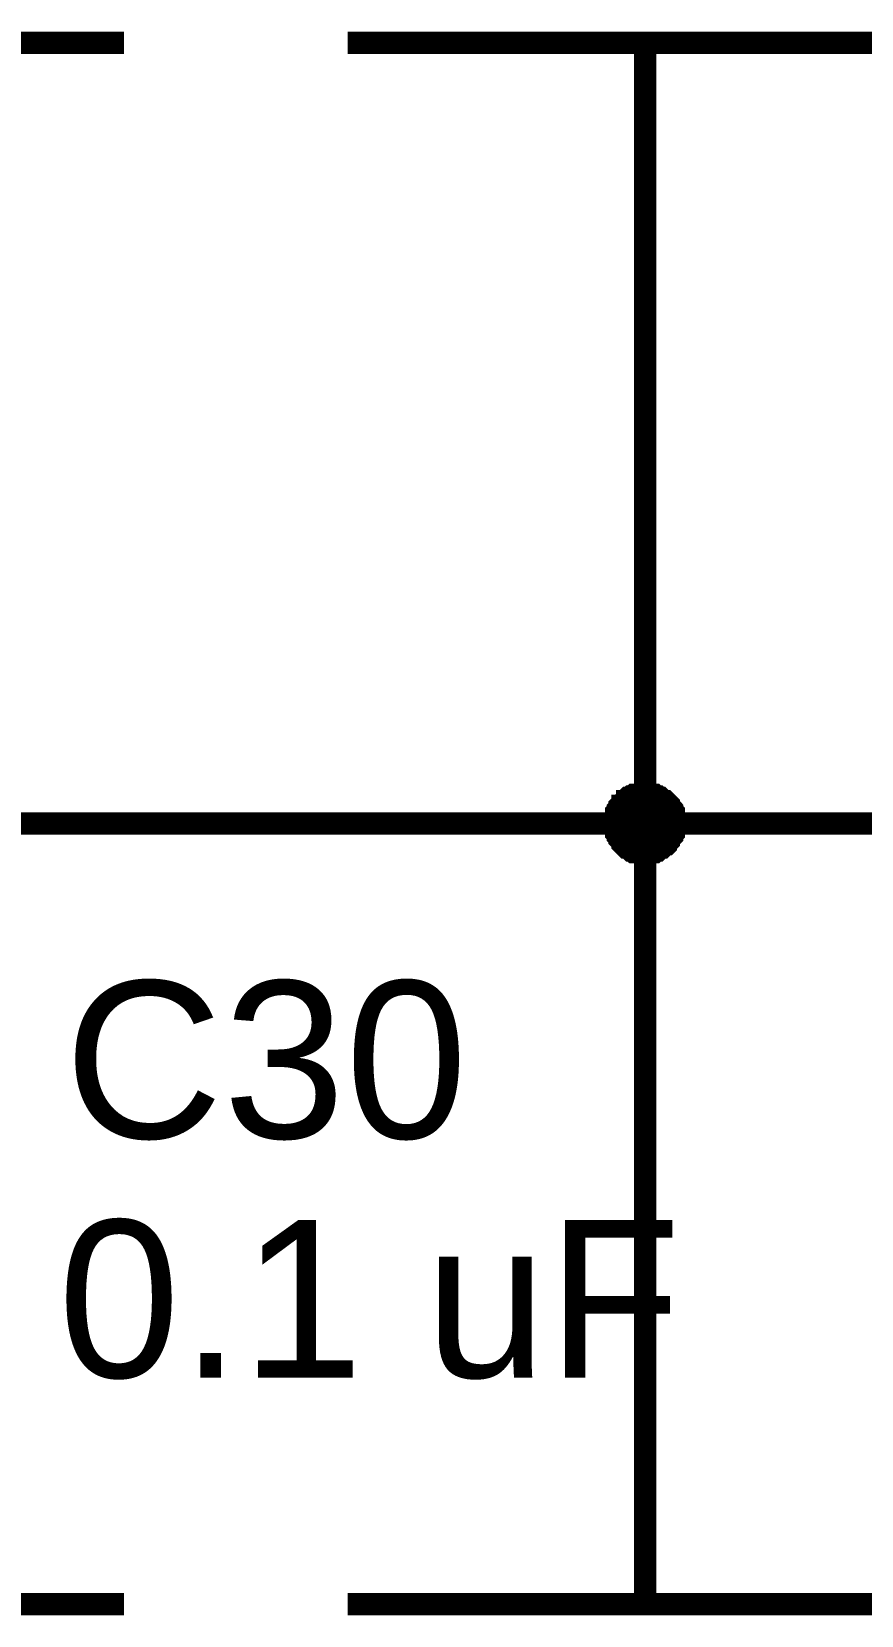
# Model space of a CAD drawing. Header units: millimetres. Extents: x 0 to 594, y 0 to 420.
# Drawn here: x 360.84 to 372, y 39.43 to 60.73 of the extents above; entities that cross this region are included whole.
import ezdxf

# ---------------------------------------------------------------- set-up
doc = ezdxf.new("R2010")
doc.units = ezdxf.units.MM
doc.layers.add('Sheet', color=255, linetype='Continuous')
doc.styles.get("Standard").update_dxf_attribs({"font": 'arial.ttf'})

msp = doc.modelspace()

# ---------------------------------------------------------------- linework, layer by layer
at = {"layer": 'Sheet', "color": 0}
for points, const_width in [([(354.084, 60.581), (362.085, 60.581)], 0.3), ([(365.091, 60.581), (373.091, 60.581)], 0.3), ([(369.091, 60.581), (369.091, 54.167)], 0.3), ([(369.091, 59.099), (369.091, 54.082)], 0.3), ([(369.091, 54.082), (369.091, 50.082), (369.091, 46.081)], 0.3), ([(368.583, 50.082), (368.583, 50.103), (368.583, 50.145), (368.583, 50.166), (368.583, 50.187), (368.604, 50.209), (368.604, 50.23), (368.604, 50.272), (368.625, 50.293), (368.625, 50.314), (368.647, 50.336), (368.647, 50.357), (368.668, 50.378), (368.689, 50.399), (368.689, 50.42), (368.71, 50.42), (368.731, 50.441), (368.752, 50.463), (368.752, 50.484), (368.774, 50.484), (368.795, 50.505), (368.816, 50.526), (368.837, 50.526), (368.858, 50.547), (368.879, 50.547), (368.901, 50.568), (368.943, 50.568), (368.964, 50.568), (368.985, 50.59), (369.006, 50.59), (369.028, 50.59), (369.07, 50.59), (369.091, 50.59)], 0.0991), ([(368.583, 50.082), (368.583, 50.103), (368.583, 50.145), (368.583, 50.166), (368.583, 50.187), (368.604, 50.209), (368.604, 50.23), (368.604, 50.272), (368.625, 50.293), (368.625, 50.314), (368.647, 50.336), (368.647, 50.357), (368.668, 50.378), (368.689, 50.399), (368.689, 50.42), (368.71, 50.42), (368.731, 50.441), (368.752, 50.463), (368.752, 50.484), (368.774, 50.484), (368.795, 50.505), (368.816, 50.526), (368.837, 50.526), (368.858, 50.547), (368.879, 50.547), (368.901, 50.568), (368.943, 50.568), (368.964, 50.568), (368.985, 50.59), (369.006, 50.59), (369.028, 50.59), (369.07, 50.59), (369.091, 50.59)], 0.0991), ([(368.583, 50.082), (368.583, 50.103), (368.583, 50.145), (368.583, 50.166), (368.583, 50.187), (368.604, 50.209), (368.604, 50.23), (368.604, 50.272), (368.625, 50.293), (368.625, 50.314), (368.647, 50.336), (368.647, 50.357), (368.668, 50.378), (368.689, 50.399), (368.689, 50.42), (368.71, 50.42), (368.731, 50.441), (368.752, 50.463), (368.752, 50.484), (368.774, 50.484), (368.795, 50.505), (368.816, 50.526), (368.837, 50.526), (368.858, 50.547), (368.879, 50.547), (368.901, 50.568), (368.943, 50.568), (368.964, 50.568), (368.985, 50.59), (369.006, 50.59), (369.028, 50.59), (369.07, 50.59), (369.091, 50.59)], 0.0991), ([(368.583, 50.082), (368.583, 50.103), (368.583, 50.145), (368.583, 50.166), (368.583, 50.187), (368.604, 50.209), (368.604, 50.23), (368.604, 50.272), (368.625, 50.293), (368.625, 50.314), (368.647, 50.336), (368.647, 50.357), (368.668, 50.378), (368.689, 50.399), (368.689, 50.42), (368.71, 50.42), (368.731, 50.441), (368.752, 50.463), (368.752, 50.484), (368.774, 50.484), (368.795, 50.505), (368.816, 50.526), (368.837, 50.526), (368.858, 50.547), (368.879, 50.547), (368.901, 50.568), (368.943, 50.568), (368.964, 50.568), (368.985, 50.59), (369.006, 50.59), (369.028, 50.59), (369.07, 50.59), (369.091, 50.59)], 0.0991), ([(368.583, 50.082), (368.583, 50.103), (368.583, 50.145), (368.583, 50.166), (368.583, 50.187), (368.604, 50.209), (368.604, 50.23), (368.604, 50.272), (368.625, 50.293), (368.625, 50.314), (368.647, 50.336), (368.647, 50.357), (368.668, 50.378), (368.689, 50.399), (368.689, 50.42), (368.71, 50.42), (368.731, 50.441), (368.752, 50.463), (368.752, 50.484), (368.774, 50.484), (368.795, 50.505), (368.816, 50.526), (368.837, 50.526), (368.858, 50.547), (368.879, 50.547), (368.901, 50.568), (368.943, 50.568), (368.964, 50.568), (368.985, 50.59), (369.006, 50.59), (369.028, 50.59), (369.07, 50.59), (369.091, 50.59)], 0.0991), ([(368.583, 50.082), (368.583, 50.103), (368.583, 50.145), (368.583, 50.166), (368.583, 50.187), (368.604, 50.209), (368.604, 50.23), (368.604, 50.272), (368.625, 50.293), (368.625, 50.314), (368.647, 50.336), (368.647, 50.357), (368.668, 50.378), (368.689, 50.399), (368.689, 50.42), (368.71, 50.42), (368.731, 50.441), (368.752, 50.463), (368.752, 50.484), (368.774, 50.484), (368.795, 50.505), (368.816, 50.526), (368.837, 50.526), (368.858, 50.547), (368.879, 50.547), (368.901, 50.568), (368.943, 50.568), (368.964, 50.568), (368.985, 50.59), (369.006, 50.59), (369.028, 50.59), (369.07, 50.59), (369.091, 50.59)], 0.0991), ([(368.583, 50.082), (368.583, 50.103), (368.583, 50.145), (368.583, 50.166), (368.583, 50.187), (368.604, 50.209), (368.604, 50.23), (368.604, 50.272), (368.625, 50.293), (368.625, 50.314), (368.647, 50.336), (368.647, 50.357), (368.668, 50.378), (368.689, 50.399), (368.689, 50.42), (368.71, 50.42), (368.731, 50.441), (368.752, 50.463), (368.752, 50.484), (368.774, 50.484), (368.795, 50.505), (368.816, 50.526), (368.837, 50.526), (368.858, 50.547), (368.879, 50.547), (368.901, 50.568), (368.943, 50.568), (368.964, 50.568), (368.985, 50.59), (369.006, 50.59), (369.028, 50.59), (369.07, 50.59), (369.091, 50.59)], 0.0991), ([(368.583, 50.082), (368.583, 50.103), (368.583, 50.145), (368.583, 50.166), (368.583, 50.187), (368.604, 50.209), (368.604, 50.23), (368.604, 50.272), (368.625, 50.293), (368.625, 50.314), (368.647, 50.336), (368.647, 50.357), (368.668, 50.378), (368.689, 50.399), (368.689, 50.42), (368.71, 50.42), (368.731, 50.441), (368.752, 50.463), (368.752, 50.484), (368.774, 50.484), (368.795, 50.505), (368.816, 50.526), (368.837, 50.526), (368.858, 50.547), (368.879, 50.547), (368.901, 50.568), (368.943, 50.568), (368.964, 50.568), (368.985, 50.59), (369.006, 50.59), (369.028, 50.59), (369.07, 50.59), (369.091, 50.59)], 0.0991), ([(368.583, 50.082), (368.583, 50.103), (368.583, 50.145), (368.583, 50.166), (368.583, 50.187), (368.604, 50.209), (368.604, 50.23), (368.604, 50.272), (368.625, 50.293), (368.625, 50.314), (368.647, 50.336), (368.647, 50.357), (368.668, 50.378), (368.689, 50.399), (368.689, 50.42), (368.71, 50.42), (368.731, 50.441), (368.752, 50.463), (368.752, 50.484), (368.774, 50.484), (368.795, 50.505), (368.816, 50.526), (368.837, 50.526), (368.858, 50.547), (368.879, 50.547), (368.901, 50.568), (368.943, 50.568), (368.964, 50.568), (368.985, 50.59), (369.006, 50.59), (369.028, 50.59), (369.07, 50.59), (369.091, 50.59)], 0.0991), ([(368.583, 50.082), (368.583, 50.103), (368.583, 50.145), (368.583, 50.166), (368.583, 50.187), (368.604, 50.209), (368.604, 50.23), (368.604, 50.272), (368.625, 50.293), (368.625, 50.314), (368.647, 50.336), (368.647, 50.357), (368.668, 50.378), (368.689, 50.399), (368.689, 50.42), (368.71, 50.42), (368.731, 50.441), (368.752, 50.463), (368.752, 50.484), (368.774, 50.484), (368.795, 50.505), (368.816, 50.526), (368.837, 50.526), (368.858, 50.547), (368.879, 50.547), (368.901, 50.568), (368.943, 50.568), (368.964, 50.568), (368.985, 50.59), (369.006, 50.59), (369.028, 50.59), (369.07, 50.59), (369.091, 50.59)], 0.0991), ([(368.583, 50.082), (368.583, 50.103), (368.583, 50.145), (368.583, 50.166), (368.583, 50.187), (368.604, 50.209), (368.604, 50.23), (368.604, 50.272), (368.625, 50.293), (368.625, 50.314), (368.647, 50.336), (368.647, 50.357), (368.668, 50.378), (368.689, 50.399), (368.689, 50.42), (368.71, 50.42), (368.731, 50.441), (368.752, 50.463), (368.752, 50.484), (368.774, 50.484), (368.795, 50.505), (368.816, 50.526), (368.837, 50.526), (368.858, 50.547), (368.879, 50.547), (368.901, 50.568), (368.943, 50.568), (368.964, 50.568), (368.985, 50.59), (369.006, 50.59), (369.028, 50.59), (369.07, 50.59), (369.091, 50.59)], 0.0991), ([(368.583, 50.082), (368.583, 50.103), (368.583, 50.145), (368.583, 50.166), (368.583, 50.187), (368.604, 50.209), (368.604, 50.23), (368.604, 50.272), (368.625, 50.293), (368.625, 50.314), (368.647, 50.336), (368.647, 50.357), (368.668, 50.378), (368.689, 50.399), (368.689, 50.42), (368.71, 50.42), (368.731, 50.441), (368.752, 50.463), (368.752, 50.484), (368.774, 50.484), (368.795, 50.505), (368.816, 50.526), (368.837, 50.526), (368.858, 50.547), (368.879, 50.547), (368.901, 50.568), (368.943, 50.568), (368.964, 50.568), (368.985, 50.59), (369.006, 50.59), (369.028, 50.59), (369.07, 50.59), (369.091, 50.59)], 0.0991), ([(369.091, 50.59), (369.091, 50.59)], 0.0991), ([(369.091, 50.59), (369.112, 50.59), (369.133, 50.59), (369.176, 50.59), (369.197, 50.59), (369.218, 50.568), (369.239, 50.568), (369.26, 50.568), (369.282, 50.547), (369.303, 50.547), (369.324, 50.526), (369.345, 50.526), (369.366, 50.505), (369.387, 50.484), (369.409, 50.484), (369.43, 50.463), (369.451, 50.441), (369.472, 50.42), (369.472, 50.42), (369.493, 50.399), (369.514, 50.378), (369.514, 50.357), (369.536, 50.336), (369.557, 50.314), (369.557, 50.293), (369.578, 50.272), (369.578, 50.23), (369.578, 50.209), (369.599, 50.187), (369.599, 50.166), (369.599, 50.145), (369.599, 50.103), (369.599, 50.082)], 0.0991), ([(369.091, 50.59), (369.091, 50.59)], 0.0991), ([(369.091, 50.59), (369.112, 50.59), (369.133, 50.59), (369.176, 50.59), (369.197, 50.59), (369.218, 50.568), (369.239, 50.568), (369.26, 50.568), (369.282, 50.547), (369.303, 50.547), (369.324, 50.526), (369.345, 50.526), (369.366, 50.505), (369.387, 50.484), (369.409, 50.484), (369.43, 50.463), (369.451, 50.441), (369.472, 50.42), (369.472, 50.42), (369.493, 50.399), (369.514, 50.378), (369.514, 50.357), (369.536, 50.336), (369.557, 50.314), (369.557, 50.293), (369.578, 50.272), (369.578, 50.23), (369.578, 50.209), (369.599, 50.187), (369.599, 50.166), (369.599, 50.145), (369.599, 50.103), (369.599, 50.082)], 0.0991), ([(369.091, 50.59), (369.091, 50.59)], 0.0991), ([(369.091, 50.59), (369.112, 50.59), (369.133, 50.59), (369.176, 50.59), (369.197, 50.59), (369.218, 50.568), (369.239, 50.568), (369.26, 50.568), (369.282, 50.547), (369.303, 50.547), (369.324, 50.526), (369.345, 50.526), (369.366, 50.505), (369.387, 50.484), (369.409, 50.484), (369.43, 50.463), (369.451, 50.441), (369.472, 50.42), (369.472, 50.42), (369.493, 50.399), (369.514, 50.378), (369.514, 50.357), (369.536, 50.336), (369.557, 50.314), (369.557, 50.293), (369.578, 50.272), (369.578, 50.23), (369.578, 50.209), (369.599, 50.187), (369.599, 50.166), (369.599, 50.145), (369.599, 50.103), (369.599, 50.082)], 0.0991), ([(369.091, 50.59), (369.091, 50.59)], 0.0991), ([(369.091, 50.59), (369.112, 50.59), (369.133, 50.59), (369.176, 50.59), (369.197, 50.59), (369.218, 50.568), (369.239, 50.568), (369.26, 50.568), (369.282, 50.547), (369.303, 50.547), (369.324, 50.526), (369.345, 50.526), (369.366, 50.505), (369.387, 50.484), (369.409, 50.484), (369.43, 50.463), (369.451, 50.441), (369.472, 50.42), (369.472, 50.42), (369.493, 50.399), (369.514, 50.378), (369.514, 50.357), (369.536, 50.336), (369.557, 50.314), (369.557, 50.293), (369.578, 50.272), (369.578, 50.23), (369.578, 50.209), (369.599, 50.187), (369.599, 50.166), (369.599, 50.145), (369.599, 50.103), (369.599, 50.082)], 0.0991), ([(369.091, 50.59), (369.091, 50.59)], 0.0991), ([(369.091, 50.59), (369.112, 50.59), (369.133, 50.59), (369.176, 50.59), (369.197, 50.59), (369.218, 50.568), (369.239, 50.568), (369.26, 50.568), (369.282, 50.547), (369.303, 50.547), (369.324, 50.526), (369.345, 50.526), (369.366, 50.505), (369.387, 50.484), (369.409, 50.484), (369.43, 50.463), (369.451, 50.441), (369.472, 50.42), (369.472, 50.42), (369.493, 50.399), (369.514, 50.378), (369.514, 50.357), (369.536, 50.336), (369.557, 50.314), (369.557, 50.293), (369.578, 50.272), (369.578, 50.23), (369.578, 50.209), (369.599, 50.187), (369.599, 50.166), (369.599, 50.145), (369.599, 50.103), (369.599, 50.082)], 0.0991), ([(369.091, 50.59), (369.091, 50.59)], 0.0991), ([(369.091, 50.59), (369.112, 50.59), (369.133, 50.59), (369.176, 50.59), (369.197, 50.59), (369.218, 50.568), (369.239, 50.568), (369.26, 50.568), (369.282, 50.547), (369.303, 50.547), (369.324, 50.526), (369.345, 50.526), (369.366, 50.505), (369.387, 50.484), (369.409, 50.484), (369.43, 50.463), (369.451, 50.441), (369.472, 50.42), (369.472, 50.42), (369.493, 50.399), (369.514, 50.378), (369.514, 50.357), (369.536, 50.336), (369.557, 50.314), (369.557, 50.293), (369.578, 50.272), (369.578, 50.23), (369.578, 50.209), (369.599, 50.187), (369.599, 50.166), (369.599, 50.145), (369.599, 50.103), (369.599, 50.082)], 0.0991), ([(369.091, 50.59), (369.091, 50.59)], 0.0991), ([(369.091, 50.59), (369.112, 50.59), (369.133, 50.59), (369.176, 50.59), (369.197, 50.59), (369.218, 50.568), (369.239, 50.568), (369.26, 50.568), (369.282, 50.547), (369.303, 50.547), (369.324, 50.526), (369.345, 50.526), (369.366, 50.505), (369.387, 50.484), (369.409, 50.484), (369.43, 50.463), (369.451, 50.441), (369.472, 50.42), (369.472, 50.42), (369.493, 50.399), (369.514, 50.378), (369.514, 50.357), (369.536, 50.336), (369.557, 50.314), (369.557, 50.293), (369.578, 50.272), (369.578, 50.23), (369.578, 50.209), (369.599, 50.187), (369.599, 50.166), (369.599, 50.145), (369.599, 50.103), (369.599, 50.082)], 0.0991), ([(369.091, 50.59), (369.091, 50.59)], 0.0991), ([(369.091, 50.59), (369.112, 50.59), (369.133, 50.59), (369.176, 50.59), (369.197, 50.59), (369.218, 50.568), (369.239, 50.568), (369.26, 50.568), (369.282, 50.547), (369.303, 50.547), (369.324, 50.526), (369.345, 50.526), (369.366, 50.505), (369.387, 50.484), (369.409, 50.484), (369.43, 50.463), (369.451, 50.441), (369.472, 50.42), (369.472, 50.42), (369.493, 50.399), (369.514, 50.378), (369.514, 50.357), (369.536, 50.336), (369.557, 50.314), (369.557, 50.293), (369.578, 50.272), (369.578, 50.23), (369.578, 50.209), (369.599, 50.187), (369.599, 50.166), (369.599, 50.145), (369.599, 50.103), (369.599, 50.082)], 0.0991), ([(369.091, 50.59), (369.091, 50.59)], 0.0991), ([(369.091, 50.59), (369.112, 50.59), (369.133, 50.59), (369.176, 50.59), (369.197, 50.59), (369.218, 50.568), (369.239, 50.568), (369.26, 50.568), (369.282, 50.547), (369.303, 50.547), (369.324, 50.526), (369.345, 50.526), (369.366, 50.505), (369.387, 50.484), (369.409, 50.484), (369.43, 50.463), (369.451, 50.441), (369.472, 50.42), (369.472, 50.42), (369.493, 50.399), (369.514, 50.378), (369.514, 50.357), (369.536, 50.336), (369.557, 50.314), (369.557, 50.293), (369.578, 50.272), (369.578, 50.23), (369.578, 50.209), (369.599, 50.187), (369.599, 50.166), (369.599, 50.145), (369.599, 50.103), (369.599, 50.082)], 0.0991), ([(369.091, 50.59), (369.091, 50.59)], 0.0991), ([(369.091, 50.59), (369.112, 50.59), (369.133, 50.59), (369.176, 50.59), (369.197, 50.59), (369.218, 50.568), (369.239, 50.568), (369.26, 50.568), (369.282, 50.547), (369.303, 50.547), (369.324, 50.526), (369.345, 50.526), (369.366, 50.505), (369.387, 50.484), (369.409, 50.484), (369.43, 50.463), (369.451, 50.441), (369.472, 50.42), (369.472, 50.42), (369.493, 50.399), (369.514, 50.378), (369.514, 50.357), (369.536, 50.336), (369.557, 50.314), (369.557, 50.293), (369.578, 50.272), (369.578, 50.23), (369.578, 50.209), (369.599, 50.187), (369.599, 50.166), (369.599, 50.145), (369.599, 50.103), (369.599, 50.082)], 0.0991), ([(369.091, 50.59), (369.091, 50.59)], 0.0991), ([(369.091, 50.59), (369.112, 50.59), (369.133, 50.59), (369.176, 50.59), (369.197, 50.59), (369.218, 50.568), (369.239, 50.568), (369.26, 50.568), (369.282, 50.547), (369.303, 50.547), (369.324, 50.526), (369.345, 50.526), (369.366, 50.505), (369.387, 50.484), (369.409, 50.484), (369.43, 50.463), (369.451, 50.441), (369.472, 50.42), (369.472, 50.42), (369.493, 50.399), (369.514, 50.378), (369.514, 50.357), (369.536, 50.336), (369.557, 50.314), (369.557, 50.293), (369.578, 50.272), (369.578, 50.23), (369.578, 50.209), (369.599, 50.187), (369.599, 50.166), (369.599, 50.145), (369.599, 50.103), (369.599, 50.082)], 0.0991), ([(369.091, 50.59), (369.091, 50.59)], 0.0991), ([(369.091, 50.59), (369.112, 50.59), (369.133, 50.59), (369.176, 50.59), (369.197, 50.59), (369.218, 50.568), (369.239, 50.568), (369.26, 50.568), (369.282, 50.547), (369.303, 50.547), (369.324, 50.526), (369.345, 50.526), (369.366, 50.505), (369.387, 50.484), (369.409, 50.484), (369.43, 50.463), (369.451, 50.441), (369.472, 50.42), (369.472, 50.42), (369.493, 50.399), (369.514, 50.378), (369.514, 50.357), (369.536, 50.336), (369.557, 50.314), (369.557, 50.293), (369.578, 50.272), (369.578, 50.23), (369.578, 50.209), (369.599, 50.187), (369.599, 50.166), (369.599, 50.145), (369.599, 50.103), (369.599, 50.082)], 0.0991), ([(369.091, 50.082), (358.085, 50.082)], 0.3), ([(369.091, 49.574), (369.07, 49.574), (369.028, 49.574), (369.006, 49.574), (368.985, 49.574), (368.964, 49.595), (368.943, 49.595), (368.901, 49.595), (368.879, 49.616), (368.858, 49.616), (368.837, 49.637), (368.816, 49.658), (368.795, 49.658), (368.774, 49.679), (368.752, 49.701), (368.752, 49.701), (368.731, 49.722), (368.71, 49.743), (368.689, 49.764), (368.689, 49.785), (368.668, 49.806), (368.647, 49.828), (368.647, 49.849), (368.625, 49.87), (368.625, 49.891), (368.604, 49.912), (368.604, 49.933), (368.604, 49.955), (368.583, 49.976), (368.583, 49.997), (368.583, 50.039), (368.583, 50.06), (368.583, 50.082)], 0.0991), ([(368.583, 50.082), (368.583, 50.082)], 0.0991), ([(369.091, 49.574), (369.07, 49.574), (369.028, 49.574), (369.006, 49.574), (368.985, 49.574), (368.964, 49.595), (368.943, 49.595), (368.901, 49.595), (368.879, 49.616), (368.858, 49.616), (368.837, 49.637), (368.816, 49.658), (368.795, 49.658), (368.774, 49.679), (368.752, 49.701), (368.752, 49.701), (368.731, 49.722), (368.71, 49.743), (368.689, 49.764), (368.689, 49.785), (368.668, 49.806), (368.647, 49.828), (368.647, 49.849), (368.625, 49.87), (368.625, 49.891), (368.604, 49.912), (368.604, 49.933), (368.604, 49.955), (368.583, 49.976), (368.583, 49.997), (368.583, 50.039), (368.583, 50.06), (368.583, 50.082)], 0.0991), ([(368.583, 50.082), (368.583, 50.082)], 0.0991), ([(369.091, 49.574), (369.07, 49.574), (369.028, 49.574), (369.006, 49.574), (368.985, 49.574), (368.964, 49.595), (368.943, 49.595), (368.901, 49.595), (368.879, 49.616), (368.858, 49.616), (368.837, 49.637), (368.816, 49.658), (368.795, 49.658), (368.774, 49.679), (368.752, 49.701), (368.752, 49.701), (368.731, 49.722), (368.71, 49.743), (368.689, 49.764), (368.689, 49.785), (368.668, 49.806), (368.647, 49.828), (368.647, 49.849), (368.625, 49.87), (368.625, 49.891), (368.604, 49.912), (368.604, 49.933), (368.604, 49.955), (368.583, 49.976), (368.583, 49.997), (368.583, 50.039), (368.583, 50.06), (368.583, 50.082)], 0.0991), ([(368.583, 50.082), (368.583, 50.082)], 0.0991), ([(369.091, 49.574), (369.07, 49.574), (369.028, 49.574), (369.006, 49.574), (368.985, 49.574), (368.964, 49.595), (368.943, 49.595), (368.901, 49.595), (368.879, 49.616), (368.858, 49.616), (368.837, 49.637), (368.816, 49.658), (368.795, 49.658), (368.774, 49.679), (368.752, 49.701), (368.752, 49.701), (368.731, 49.722), (368.71, 49.743), (368.689, 49.764), (368.689, 49.785), (368.668, 49.806), (368.647, 49.828), (368.647, 49.849), (368.625, 49.87), (368.625, 49.891), (368.604, 49.912), (368.604, 49.933), (368.604, 49.955), (368.583, 49.976), (368.583, 49.997), (368.583, 50.039), (368.583, 50.06), (368.583, 50.082)], 0.0991), ([(368.583, 50.082), (368.583, 50.082)], 0.0991), ([(369.091, 49.574), (369.07, 49.574), (369.028, 49.574), (369.006, 49.574), (368.985, 49.574), (368.964, 49.595), (368.943, 49.595), (368.901, 49.595), (368.879, 49.616), (368.858, 49.616), (368.837, 49.637), (368.816, 49.658), (368.795, 49.658), (368.774, 49.679), (368.752, 49.701), (368.752, 49.701), (368.731, 49.722), (368.71, 49.743), (368.689, 49.764), (368.689, 49.785), (368.668, 49.806), (368.647, 49.828), (368.647, 49.849), (368.625, 49.87), (368.625, 49.891), (368.604, 49.912), (368.604, 49.933), (368.604, 49.955), (368.583, 49.976), (368.583, 49.997), (368.583, 50.039), (368.583, 50.06), (368.583, 50.082)], 0.0991), ([(368.583, 50.082), (368.583, 50.082)], 0.0991), ([(369.091, 49.574), (369.07, 49.574), (369.028, 49.574), (369.006, 49.574), (368.985, 49.574), (368.964, 49.595), (368.943, 49.595), (368.901, 49.595), (368.879, 49.616), (368.858, 49.616), (368.837, 49.637), (368.816, 49.658), (368.795, 49.658), (368.774, 49.679), (368.752, 49.701), (368.752, 49.701), (368.731, 49.722), (368.71, 49.743), (368.689, 49.764), (368.689, 49.785), (368.668, 49.806), (368.647, 49.828), (368.647, 49.849), (368.625, 49.87), (368.625, 49.891), (368.604, 49.912), (368.604, 49.933), (368.604, 49.955), (368.583, 49.976), (368.583, 49.997), (368.583, 50.039), (368.583, 50.06), (368.583, 50.082)], 0.0991), ([(368.583, 50.082), (368.583, 50.082)], 0.0991), ([(369.091, 49.574), (369.07, 49.574), (369.028, 49.574), (369.006, 49.574), (368.985, 49.574), (368.964, 49.595), (368.943, 49.595), (368.901, 49.595), (368.879, 49.616), (368.858, 49.616), (368.837, 49.637), (368.816, 49.658), (368.795, 49.658), (368.774, 49.679), (368.752, 49.701), (368.752, 49.701), (368.731, 49.722), (368.71, 49.743), (368.689, 49.764), (368.689, 49.785), (368.668, 49.806), (368.647, 49.828), (368.647, 49.849), (368.625, 49.87), (368.625, 49.891), (368.604, 49.912), (368.604, 49.933), (368.604, 49.955), (368.583, 49.976), (368.583, 49.997), (368.583, 50.039), (368.583, 50.06), (368.583, 50.082)], 0.0991), ([(368.583, 50.082), (368.583, 50.082)], 0.0991), ([(369.091, 49.574), (369.07, 49.574), (369.028, 49.574), (369.006, 49.574), (368.985, 49.574), (368.964, 49.595), (368.943, 49.595), (368.901, 49.595), (368.879, 49.616), (368.858, 49.616), (368.837, 49.637), (368.816, 49.658), (368.795, 49.658), (368.774, 49.679), (368.752, 49.701), (368.752, 49.701), (368.731, 49.722), (368.71, 49.743), (368.689, 49.764), (368.689, 49.785), (368.668, 49.806), (368.647, 49.828), (368.647, 49.849), (368.625, 49.87), (368.625, 49.891), (368.604, 49.912), (368.604, 49.933), (368.604, 49.955), (368.583, 49.976), (368.583, 49.997), (368.583, 50.039), (368.583, 50.06), (368.583, 50.082)], 0.0991), ([(368.583, 50.082), (368.583, 50.082)], 0.0991), ([(369.091, 49.574), (369.07, 49.574), (369.028, 49.574), (369.006, 49.574), (368.985, 49.574), (368.964, 49.595), (368.943, 49.595), (368.901, 49.595), (368.879, 49.616), (368.858, 49.616), (368.837, 49.637), (368.816, 49.658), (368.795, 49.658), (368.774, 49.679), (368.752, 49.701), (368.752, 49.701), (368.731, 49.722), (368.71, 49.743), (368.689, 49.764), (368.689, 49.785), (368.668, 49.806), (368.647, 49.828), (368.647, 49.849), (368.625, 49.87), (368.625, 49.891), (368.604, 49.912), (368.604, 49.933), (368.604, 49.955), (368.583, 49.976), (368.583, 49.997), (368.583, 50.039), (368.583, 50.06), (368.583, 50.082)], 0.0991), ([(368.583, 50.082), (368.583, 50.082)], 0.0991), ([(369.091, 49.574), (369.07, 49.574), (369.028, 49.574), (369.006, 49.574), (368.985, 49.574), (368.964, 49.595), (368.943, 49.595), (368.901, 49.595), (368.879, 49.616), (368.858, 49.616), (368.837, 49.637), (368.816, 49.658), (368.795, 49.658), (368.774, 49.679), (368.752, 49.701), (368.752, 49.701), (368.731, 49.722), (368.71, 49.743), (368.689, 49.764), (368.689, 49.785), (368.668, 49.806), (368.647, 49.828), (368.647, 49.849), (368.625, 49.87), (368.625, 49.891), (368.604, 49.912), (368.604, 49.933), (368.604, 49.955), (368.583, 49.976), (368.583, 49.997), (368.583, 50.039), (368.583, 50.06), (368.583, 50.082)], 0.0991), ([(368.583, 50.082), (368.583, 50.082)], 0.0991), ([(369.091, 49.574), (369.07, 49.574), (369.028, 49.574), (369.006, 49.574), (368.985, 49.574), (368.964, 49.595), (368.943, 49.595), (368.901, 49.595), (368.879, 49.616), (368.858, 49.616), (368.837, 49.637), (368.816, 49.658), (368.795, 49.658), (368.774, 49.679), (368.752, 49.701), (368.752, 49.701), (368.731, 49.722), (368.71, 49.743), (368.689, 49.764), (368.689, 49.785), (368.668, 49.806), (368.647, 49.828), (368.647, 49.849), (368.625, 49.87), (368.625, 49.891), (368.604, 49.912), (368.604, 49.933), (368.604, 49.955), (368.583, 49.976), (368.583, 49.997), (368.583, 50.039), (368.583, 50.06), (368.583, 50.082)], 0.0991), ([(368.583, 50.082), (368.583, 50.082)], 0.0991), ([(369.091, 49.574), (369.07, 49.574), (369.028, 49.574), (369.006, 49.574), (368.985, 49.574), (368.964, 49.595), (368.943, 49.595), (368.901, 49.595), (368.879, 49.616), (368.858, 49.616), (368.837, 49.637), (368.816, 49.658), (368.795, 49.658), (368.774, 49.679), (368.752, 49.701), (368.752, 49.701), (368.731, 49.722), (368.71, 49.743), (368.689, 49.764), (368.689, 49.785), (368.668, 49.806), (368.647, 49.828), (368.647, 49.849), (368.625, 49.87), (368.625, 49.891), (368.604, 49.912), (368.604, 49.933), (368.604, 49.955), (368.583, 49.976), (368.583, 49.997), (368.583, 50.039), (368.583, 50.06), (368.583, 50.082)], 0.0991), ([(368.583, 50.082), (368.583, 50.082)], 0.0991), ([(380.076, 50.082), (369.091, 50.082)], 0.3), ([(369.599, 50.082), (369.599, 50.06), (369.599, 50.039), (369.599, 49.997), (369.599, 49.976), (369.578, 49.955), (369.578, 49.933), (369.578, 49.912), (369.557, 49.891), (369.557, 49.87), (369.536, 49.849), (369.514, 49.828), (369.514, 49.806), (369.493, 49.785), (369.472, 49.764), (369.472, 49.743), (369.451, 49.722), (369.43, 49.701), (369.409, 49.701), (369.387, 49.679), (369.366, 49.658), (369.345, 49.658), (369.324, 49.637), (369.303, 49.616), (369.282, 49.616), (369.26, 49.595), (369.239, 49.595), (369.218, 49.595), (369.197, 49.574), (369.176, 49.574), (369.133, 49.574), (369.112, 49.574), (369.091, 49.574)], 0.0991), ([(369.599, 50.082), (369.599, 50.06), (369.599, 50.039), (369.599, 49.997), (369.599, 49.976), (369.578, 49.955), (369.578, 49.933), (369.578, 49.912), (369.557, 49.891), (369.557, 49.87), (369.536, 49.849), (369.514, 49.828), (369.514, 49.806), (369.493, 49.785), (369.472, 49.764), (369.472, 49.743), (369.451, 49.722), (369.43, 49.701), (369.409, 49.701), (369.387, 49.679), (369.366, 49.658), (369.345, 49.658), (369.324, 49.637), (369.303, 49.616), (369.282, 49.616), (369.26, 49.595), (369.239, 49.595), (369.218, 49.595), (369.197, 49.574), (369.176, 49.574), (369.133, 49.574), (369.112, 49.574), (369.091, 49.574)], 0.0991), ([(369.599, 50.082), (369.599, 50.06), (369.599, 50.039), (369.599, 49.997), (369.599, 49.976), (369.578, 49.955), (369.578, 49.933), (369.578, 49.912), (369.557, 49.891), (369.557, 49.87), (369.536, 49.849), (369.514, 49.828), (369.514, 49.806), (369.493, 49.785), (369.472, 49.764), (369.472, 49.743), (369.451, 49.722), (369.43, 49.701), (369.409, 49.701), (369.387, 49.679), (369.366, 49.658), (369.345, 49.658), (369.324, 49.637), (369.303, 49.616), (369.282, 49.616), (369.26, 49.595), (369.239, 49.595), (369.218, 49.595), (369.197, 49.574), (369.176, 49.574), (369.133, 49.574), (369.112, 49.574), (369.091, 49.574)], 0.0991), ([(369.599, 50.082), (369.599, 50.06), (369.599, 50.039), (369.599, 49.997), (369.599, 49.976), (369.578, 49.955), (369.578, 49.933), (369.578, 49.912), (369.557, 49.891), (369.557, 49.87), (369.536, 49.849), (369.514, 49.828), (369.514, 49.806), (369.493, 49.785), (369.472, 49.764), (369.472, 49.743), (369.451, 49.722), (369.43, 49.701), (369.409, 49.701), (369.387, 49.679), (369.366, 49.658), (369.345, 49.658), (369.324, 49.637), (369.303, 49.616), (369.282, 49.616), (369.26, 49.595), (369.239, 49.595), (369.218, 49.595), (369.197, 49.574), (369.176, 49.574), (369.133, 49.574), (369.112, 49.574), (369.091, 49.574)], 0.0991), ([(369.599, 50.082), (369.599, 50.06), (369.599, 50.039), (369.599, 49.997), (369.599, 49.976), (369.578, 49.955), (369.578, 49.933), (369.578, 49.912), (369.557, 49.891), (369.557, 49.87), (369.536, 49.849), (369.514, 49.828), (369.514, 49.806), (369.493, 49.785), (369.472, 49.764), (369.472, 49.743), (369.451, 49.722), (369.43, 49.701), (369.409, 49.701), (369.387, 49.679), (369.366, 49.658), (369.345, 49.658), (369.324, 49.637), (369.303, 49.616), (369.282, 49.616), (369.26, 49.595), (369.239, 49.595), (369.218, 49.595), (369.197, 49.574), (369.176, 49.574), (369.133, 49.574), (369.112, 49.574), (369.091, 49.574)], 0.0991), ([(369.599, 50.082), (369.599, 50.06), (369.599, 50.039), (369.599, 49.997), (369.599, 49.976), (369.578, 49.955), (369.578, 49.933), (369.578, 49.912), (369.557, 49.891), (369.557, 49.87), (369.536, 49.849), (369.514, 49.828), (369.514, 49.806), (369.493, 49.785), (369.472, 49.764), (369.472, 49.743), (369.451, 49.722), (369.43, 49.701), (369.409, 49.701), (369.387, 49.679), (369.366, 49.658), (369.345, 49.658), (369.324, 49.637), (369.303, 49.616), (369.282, 49.616), (369.26, 49.595), (369.239, 49.595), (369.218, 49.595), (369.197, 49.574), (369.176, 49.574), (369.133, 49.574), (369.112, 49.574), (369.091, 49.574)], 0.0991), ([(369.599, 50.082), (369.599, 50.06), (369.599, 50.039), (369.599, 49.997), (369.599, 49.976), (369.578, 49.955), (369.578, 49.933), (369.578, 49.912), (369.557, 49.891), (369.557, 49.87), (369.536, 49.849), (369.514, 49.828), (369.514, 49.806), (369.493, 49.785), (369.472, 49.764), (369.472, 49.743), (369.451, 49.722), (369.43, 49.701), (369.409, 49.701), (369.387, 49.679), (369.366, 49.658), (369.345, 49.658), (369.324, 49.637), (369.303, 49.616), (369.282, 49.616), (369.26, 49.595), (369.239, 49.595), (369.218, 49.595), (369.197, 49.574), (369.176, 49.574), (369.133, 49.574), (369.112, 49.574), (369.091, 49.574)], 0.0991), ([(369.599, 50.082), (369.599, 50.06), (369.599, 50.039), (369.599, 49.997), (369.599, 49.976), (369.578, 49.955), (369.578, 49.933), (369.578, 49.912), (369.557, 49.891), (369.557, 49.87), (369.536, 49.849), (369.514, 49.828), (369.514, 49.806), (369.493, 49.785), (369.472, 49.764), (369.472, 49.743), (369.451, 49.722), (369.43, 49.701), (369.409, 49.701), (369.387, 49.679), (369.366, 49.658), (369.345, 49.658), (369.324, 49.637), (369.303, 49.616), (369.282, 49.616), (369.26, 49.595), (369.239, 49.595), (369.218, 49.595), (369.197, 49.574), (369.176, 49.574), (369.133, 49.574), (369.112, 49.574), (369.091, 49.574)], 0.0991), ([(369.599, 50.082), (369.599, 50.06), (369.599, 50.039), (369.599, 49.997), (369.599, 49.976), (369.578, 49.955), (369.578, 49.933), (369.578, 49.912), (369.557, 49.891), (369.557, 49.87), (369.536, 49.849), (369.514, 49.828), (369.514, 49.806), (369.493, 49.785), (369.472, 49.764), (369.472, 49.743), (369.451, 49.722), (369.43, 49.701), (369.409, 49.701), (369.387, 49.679), (369.366, 49.658), (369.345, 49.658), (369.324, 49.637), (369.303, 49.616), (369.282, 49.616), (369.26, 49.595), (369.239, 49.595), (369.218, 49.595), (369.197, 49.574), (369.176, 49.574), (369.133, 49.574), (369.112, 49.574), (369.091, 49.574)], 0.0991), ([(369.599, 50.082), (369.599, 50.06), (369.599, 50.039), (369.599, 49.997), (369.599, 49.976), (369.578, 49.955), (369.578, 49.933), (369.578, 49.912), (369.557, 49.891), (369.557, 49.87), (369.536, 49.849), (369.514, 49.828), (369.514, 49.806), (369.493, 49.785), (369.472, 49.764), (369.472, 49.743), (369.451, 49.722), (369.43, 49.701), (369.409, 49.701), (369.387, 49.679), (369.366, 49.658), (369.345, 49.658), (369.324, 49.637), (369.303, 49.616), (369.282, 49.616), (369.26, 49.595), (369.239, 49.595), (369.218, 49.595), (369.197, 49.574), (369.176, 49.574), (369.133, 49.574), (369.112, 49.574), (369.091, 49.574)], 0.0991), ([(369.599, 50.082), (369.599, 50.06), (369.599, 50.039), (369.599, 49.997), (369.599, 49.976), (369.578, 49.955), (369.578, 49.933), (369.578, 49.912), (369.557, 49.891), (369.557, 49.87), (369.536, 49.849), (369.514, 49.828), (369.514, 49.806), (369.493, 49.785), (369.472, 49.764), (369.472, 49.743), (369.451, 49.722), (369.43, 49.701), (369.409, 49.701), (369.387, 49.679), (369.366, 49.658), (369.345, 49.658), (369.324, 49.637), (369.303, 49.616), (369.282, 49.616), (369.26, 49.595), (369.239, 49.595), (369.218, 49.595), (369.197, 49.574), (369.176, 49.574), (369.133, 49.574), (369.112, 49.574), (369.091, 49.574)], 0.0991), ([(369.599, 50.082), (369.599, 50.06), (369.599, 50.039), (369.599, 49.997), (369.599, 49.976), (369.578, 49.955), (369.578, 49.933), (369.578, 49.912), (369.557, 49.891), (369.557, 49.87), (369.536, 49.849), (369.514, 49.828), (369.514, 49.806), (369.493, 49.785), (369.472, 49.764), (369.472, 49.743), (369.451, 49.722), (369.43, 49.701), (369.409, 49.701), (369.387, 49.679), (369.366, 49.658), (369.345, 49.658), (369.324, 49.637), (369.303, 49.616), (369.282, 49.616), (369.26, 49.595), (369.239, 49.595), (369.218, 49.595), (369.197, 49.574), (369.176, 49.574), (369.133, 49.574), (369.112, 49.574), (369.091, 49.574)], 0.0991), ([(369.599, 50.082), (369.599, 50.082), (369.599, 50.082), (369.599, 50.082), (369.599, 50.082), (369.599, 50.082), (369.599, 50.082), (369.599, 50.082), (369.599, 50.082), (369.599, 50.082), (369.599, 50.082), (369.599, 50.082), (369.599, 50.082), (369.599, 50.082), (369.599, 50.082), (369.599, 50.082), (369.599, 50.082), (369.599, 50.082), (369.599, 50.082), (369.599, 50.082), (369.599, 50.082), (369.599, 50.082), (369.599, 50.082), (369.599, 50.082), (369.599, 50.082), (369.599, 50.082), (369.599, 50.082), (369.599, 50.082), (369.599, 50.082), (369.599, 50.082), (369.599, 50.082), (369.599, 50.082), (369.599, 50.082)], 0.0991), ([(369.599, 50.082), (369.599, 50.082)], 0.0991), ([(369.599, 50.082), (369.599, 50.082), (369.599, 50.082), (369.599, 50.082), (369.599, 50.082), (369.599, 50.082), (369.599, 50.082), (369.599, 50.082), (369.599, 50.082), (369.599, 50.082), (369.599, 50.082), (369.599, 50.082), (369.599, 50.082), (369.599, 50.082), (369.599, 50.082), (369.599, 50.082), (369.599, 50.082), (369.599, 50.082), (369.599, 50.082), (369.599, 50.082), (369.599, 50.082), (369.599, 50.082), (369.599, 50.082), (369.599, 50.082), (369.599, 50.082), (369.599, 50.082), (369.599, 50.082), (369.599, 50.082), (369.599, 50.082), (369.599, 50.082), (369.599, 50.082), (369.599, 50.082), (369.599, 50.082)], 0.0991), ([(369.599, 50.082), (369.599, 50.082)], 0.0991), ([(369.599, 50.082), (369.599, 50.082), (369.599, 50.082), (369.599, 50.082), (369.599, 50.082), (369.599, 50.082), (369.599, 50.082), (369.599, 50.082), (369.599, 50.082), (369.599, 50.082), (369.599, 50.082), (369.599, 50.082), (369.599, 50.082), (369.599, 50.082), (369.599, 50.082), (369.599, 50.082), (369.599, 50.082), (369.599, 50.082), (369.599, 50.082), (369.599, 50.082), (369.599, 50.082), (369.599, 50.082), (369.599, 50.082), (369.599, 50.082), (369.599, 50.082), (369.599, 50.082), (369.599, 50.082), (369.599, 50.082), (369.599, 50.082), (369.599, 50.082), (369.599, 50.082), (369.599, 50.082), (369.599, 50.082)], 0.0991), ([(369.599, 50.082), (369.599, 50.082)], 0.0991), ([(369.599, 50.082), (369.599, 50.082), (369.599, 50.082), (369.599, 50.082), (369.599, 50.082), (369.599, 50.082), (369.599, 50.082), (369.599, 50.082), (369.599, 50.082), (369.599, 50.082), (369.599, 50.082), (369.599, 50.082), (369.599, 50.082), (369.599, 50.082), (369.599, 50.082), (369.599, 50.082), (369.599, 50.082), (369.599, 50.082), (369.599, 50.082), (369.599, 50.082), (369.599, 50.082), (369.599, 50.082), (369.599, 50.082), (369.599, 50.082), (369.599, 50.082), (369.599, 50.082), (369.599, 50.082), (369.599, 50.082), (369.599, 50.082), (369.599, 50.082), (369.599, 50.082), (369.599, 50.082), (369.599, 50.082)], 0.0991), ([(369.599, 50.082), (369.599, 50.082)], 0.0991), ([(369.599, 50.082), (369.599, 50.082), (369.599, 50.082), (369.599, 50.082), (369.599, 50.082), (369.599, 50.082), (369.599, 50.082), (369.599, 50.082), (369.599, 50.082), (369.599, 50.082), (369.599, 50.082), (369.599, 50.082), (369.599, 50.082), (369.599, 50.082), (369.599, 50.082), (369.599, 50.082), (369.599, 50.082), (369.599, 50.082), (369.599, 50.082), (369.599, 50.082), (369.599, 50.082), (369.599, 50.082), (369.599, 50.082), (369.599, 50.082), (369.599, 50.082), (369.599, 50.082), (369.599, 50.082), (369.599, 50.082), (369.599, 50.082), (369.599, 50.082), (369.599, 50.082), (369.599, 50.082), (369.599, 50.082)], 0.0991), ([(369.599, 50.082), (369.599, 50.082)], 0.0991), ([(369.599, 50.082), (369.599, 50.082), (369.599, 50.082), (369.599, 50.082), (369.599, 50.082), (369.599, 50.082), (369.599, 50.082), (369.599, 50.082), (369.599, 50.082), (369.599, 50.082), (369.599, 50.082), (369.599, 50.082), (369.599, 50.082), (369.599, 50.082), (369.599, 50.082), (369.599, 50.082), (369.599, 50.082), (369.599, 50.082), (369.599, 50.082), (369.599, 50.082), (369.599, 50.082), (369.599, 50.082), (369.599, 50.082), (369.599, 50.082), (369.599, 50.082), (369.599, 50.082), (369.599, 50.082), (369.599, 50.082), (369.599, 50.082), (369.599, 50.082), (369.599, 50.082), (369.599, 50.082), (369.599, 50.082)], 0.0991), ([(369.599, 50.082), (369.599, 50.082)], 0.0991), ([(369.599, 50.082), (369.599, 50.082), (369.599, 50.082), (369.599, 50.082), (369.599, 50.082), (369.599, 50.082), (369.599, 50.082), (369.599, 50.082), (369.599, 50.082), (369.599, 50.082), (369.599, 50.082), (369.599, 50.082), (369.599, 50.082), (369.599, 50.082), (369.599, 50.082), (369.599, 50.082), (369.599, 50.082), (369.599, 50.082), (369.599, 50.082), (369.599, 50.082), (369.599, 50.082), (369.599, 50.082), (369.599, 50.082), (369.599, 50.082), (369.599, 50.082), (369.599, 50.082), (369.599, 50.082), (369.599, 50.082), (369.599, 50.082), (369.599, 50.082), (369.599, 50.082), (369.599, 50.082), (369.599, 50.082)], 0.0991), ([(369.599, 50.082), (369.599, 50.082)], 0.0991), ([(369.599, 50.082), (369.599, 50.082), (369.599, 50.082), (369.599, 50.082), (369.599, 50.082), (369.599, 50.082), (369.599, 50.082), (369.599, 50.082), (369.599, 50.082), (369.599, 50.082), (369.599, 50.082), (369.599, 50.082), (369.599, 50.082), (369.599, 50.082), (369.599, 50.082), (369.599, 50.082), (369.599, 50.082), (369.599, 50.082), (369.599, 50.082), (369.599, 50.082), (369.599, 50.082), (369.599, 50.082), (369.599, 50.082), (369.599, 50.082), (369.599, 50.082), (369.599, 50.082), (369.599, 50.082), (369.599, 50.082), (369.599, 50.082), (369.599, 50.082), (369.599, 50.082), (369.599, 50.082), (369.599, 50.082)], 0.0991), ([(369.599, 50.082), (369.599, 50.082)], 0.0991), ([(369.599, 50.082), (369.599, 50.082), (369.599, 50.082), (369.599, 50.082), (369.599, 50.082), (369.599, 50.082), (369.599, 50.082), (369.599, 50.082), (369.599, 50.082), (369.599, 50.082), (369.599, 50.082), (369.599, 50.082), (369.599, 50.082), (369.599, 50.082), (369.599, 50.082), (369.599, 50.082), (369.599, 50.082), (369.599, 50.082), (369.599, 50.082), (369.599, 50.082), (369.599, 50.082), (369.599, 50.082), (369.599, 50.082), (369.599, 50.082), (369.599, 50.082), (369.599, 50.082), (369.599, 50.082), (369.599, 50.082), (369.599, 50.082), (369.599, 50.082), (369.599, 50.082), (369.599, 50.082), (369.599, 50.082)], 0.0991), ([(369.599, 50.082), (369.599, 50.082)], 0.0991), ([(369.599, 50.082), (369.599, 50.082), (369.599, 50.082), (369.599, 50.082), (369.599, 50.082), (369.599, 50.082), (369.599, 50.082), (369.599, 50.082), (369.599, 50.082), (369.599, 50.082), (369.599, 50.082), (369.599, 50.082), (369.599, 50.082), (369.599, 50.082), (369.599, 50.082), (369.599, 50.082), (369.599, 50.082), (369.599, 50.082), (369.599, 50.082), (369.599, 50.082), (369.599, 50.082), (369.599, 50.082), (369.599, 50.082), (369.599, 50.082), (369.599, 50.082), (369.599, 50.082), (369.599, 50.082), (369.599, 50.082), (369.599, 50.082), (369.599, 50.082), (369.599, 50.082), (369.599, 50.082), (369.599, 50.082)], 0.0991), ([(369.599, 50.082), (369.599, 50.082)], 0.0991), ([(369.599, 50.082), (369.599, 50.082), (369.599, 50.082), (369.599, 50.082), (369.599, 50.082), (369.599, 50.082), (369.599, 50.082), (369.599, 50.082), (369.599, 50.082), (369.599, 50.082), (369.599, 50.082), (369.599, 50.082), (369.599, 50.082), (369.599, 50.082), (369.599, 50.082), (369.599, 50.082), (369.599, 50.082), (369.599, 50.082), (369.599, 50.082), (369.599, 50.082), (369.599, 50.082), (369.599, 50.082), (369.599, 50.082), (369.599, 50.082), (369.599, 50.082), (369.599, 50.082), (369.599, 50.082), (369.599, 50.082), (369.599, 50.082), (369.599, 50.082), (369.599, 50.082), (369.599, 50.082), (369.599, 50.082)], 0.0991), ([(369.599, 50.082), (369.599, 50.082)], 0.0991), ([(369.599, 50.082), (369.599, 50.082), (369.599, 50.082), (369.599, 50.082), (369.599, 50.082), (369.599, 50.082), (369.599, 50.082), (369.599, 50.082), (369.599, 50.082), (369.599, 50.082), (369.599, 50.082), (369.599, 50.082), (369.599, 50.082), (369.599, 50.082), (369.599, 50.082), (369.599, 50.082), (369.599, 50.082), (369.599, 50.082), (369.599, 50.082), (369.599, 50.082), (369.599, 50.082), (369.599, 50.082), (369.599, 50.082), (369.599, 50.082), (369.599, 50.082), (369.599, 50.082), (369.599, 50.082), (369.599, 50.082), (369.599, 50.082), (369.599, 50.082), (369.599, 50.082), (369.599, 50.082), (369.599, 50.082)], 0.0991), ([(369.599, 50.082), (369.599, 50.082)], 0.0991), ([(369.091, 46.081), (369.091, 39.583)], 0.3), ([(369.091, 41.086), (369.091, 46.081)], 0.3), ([(354.084, 39.583), (362.085, 39.583)], 0.3), ([(365.091, 39.583), (373.091, 39.583)], 0.3)]:
    msp.add_lwpolyline(points, dxfattribs=dict(at, const_width=const_width))
at = {"layer": 'Sheet', "color": 0, "const_width": 0.508}
msp.add_lwpolyline([(368.825, 50.101, 1), (369.333, 50.101, 1)], format="xyb", close=True, dxfattribs=at)

# ---------------------------------------------------------------- texts
at = {"layer": 'Sheet', "color": 0}
for s, p in [('C30', (361.281, 45.848)), ('0.1 uF', (361.196, 42.631))]:
    msp.add_text(s, height=2.1167, dxfattribs=at).set_placement(p)

doc.saveas('drawing.dxf')
